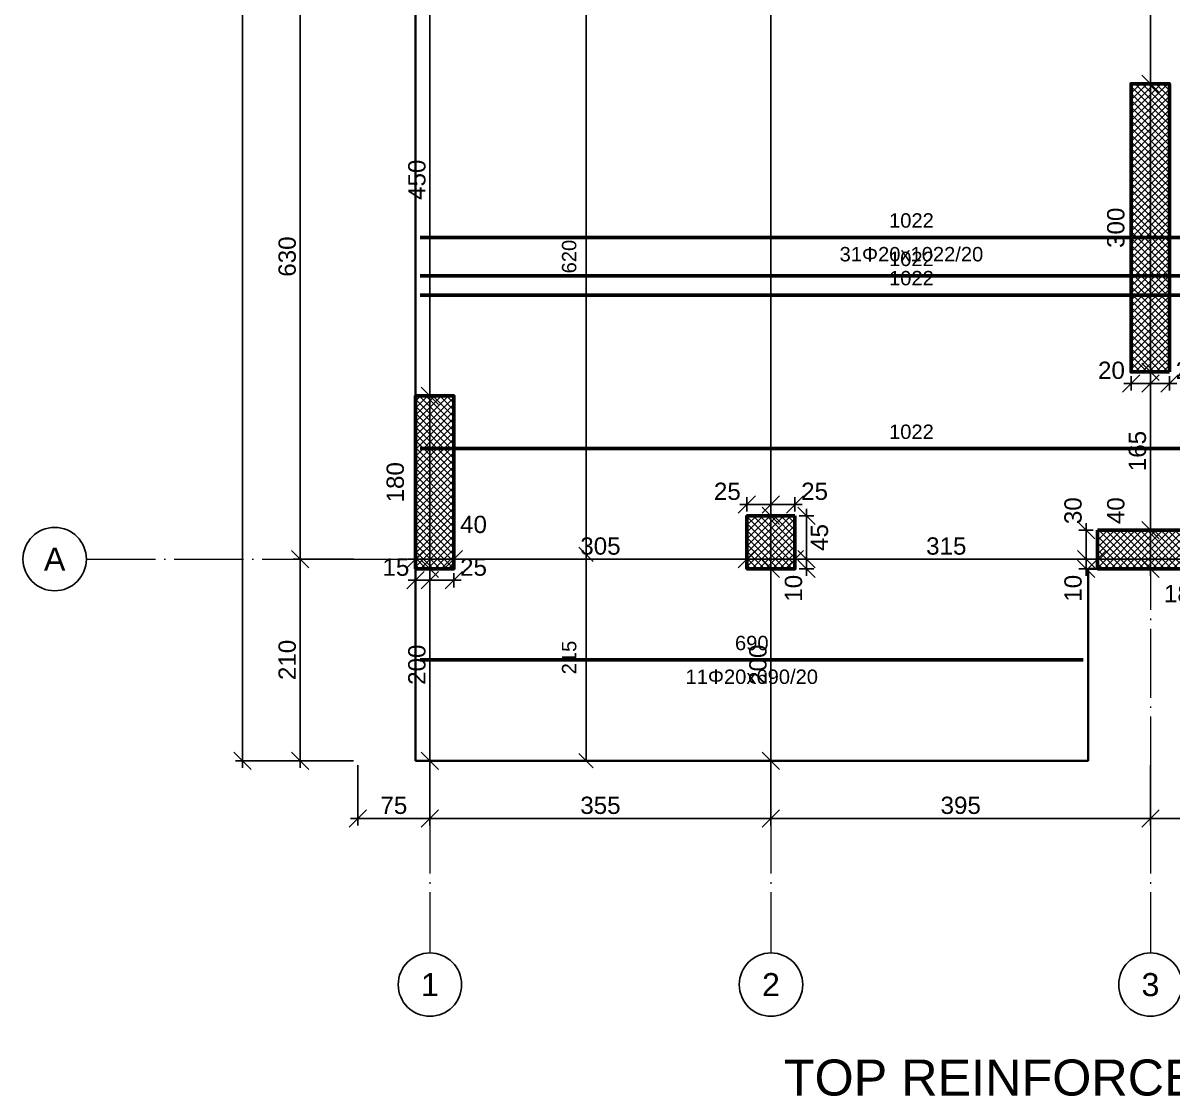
# Model space of a CAD drawing. Header units: millimetres. Extents: x -404 to 6018, y -5139 to 7890.
# Drawn here: x -349 to 847, y -5139 to -4022 of the extents above; entities that cross this region are included whole.
import ezdxf
from ezdxf.enums import TextEntityAlignment as Align

# ---------------------------------------------------------------- set-up
doc = ezdxf.new("R2010")
doc.units = ezdxf.units.MM
doc.linetypes.add('ZWCAD_ISO04W100', pattern=[30.5, 24, -3, 0.5, -3])
for name, color, linetype, lineweight in [('AXIS LINES', 255, 'ZWCAD_ISO04W100', 13), ('COLUMN', 140, 'Continuous', 53), ('SLAB', 3, 'Continuous', 35), ('WALL', 10, 'Continuous', 53)]:
    doc.layers.add(name, color=color, linetype=linetype, lineweight=lineweight)
for name, color, linetype in [('FLOOR', 3, 'Continuous'), ('FW_AXIS', 7, 'Continuous'), ('FW_COLUMN_HATCH', 8, 'Continuous'), ('FW_DIM', 7, 'Continuous'), ('FW_WALL_HATCH', 8, 'Continuous'), ('REB_NOTES', 7, 'Continuous'), ('REB_TOP_MESH_X', 5, 'Continuous'), ('REB_TOP_MESH_X_RANGE', 5, 'Continuous'), ('REB_TOP_MESH_X_TEXT', 5, 'Continuous')]:
    doc.layers.add(name, color=color, linetype=linetype)
doc.styles.add('REBAR_TXT', font='arial.ttf')
doc.styles.get("Standard").update_dxf_attribs({"font": 'arial.ttf'})
doc.dimstyles.new('FW_DIM', dxfattribs={"dimtxt": 18, "dimasz": 9, "dimexe": 7.5, "dimexo": 4.5, "dimgap": 4.5, "dimtad": 1, "dimdec": 0, "dimtxsty": 'Standard', "dimtsz": 9, "dimcen": 2.5, "dimdle": 7.5, "dimclrd": 256, "dimclre": 256, "dimclrt": 7, "dimazin": 3, "dimtfac": 1, "dimtmove": 2, "dimatfit": 3})
doc.dimstyles.new('REBAR M-200', dxfattribs={"dimtxt": 15, "dimasz": 15, "dimexe": 25, "dimexo": 12.5, "dimgap": 10, "dimtad": 1, "dimdec": 0, "dimtxsty": 'Standard', "dimblk": 'NONE', "dimcen": 50, "dimse1": 1, "dimse2": 1, "dimclrd": 6, "dimclre": 6, "dimclrt": 7, "dimazin": 3, "dimtfac": 1, "dimtmove": 2, "dimatfit": 3, "dimldrblk": 'NONE', "dimlwd": 53})
doc.dimstyles.new('REBAR RANGE', dxfattribs={"dimtxt": 15, "dimasz": 2.5, "dimexe": 0, "dimexo": 0, "dimgap": 10, "dimtad": 1, "dimdec": 0, "dimtxsty": 'Standard', "dimtsz": 7.5, "dimcen": 2.5, "dimse1": 1, "dimse2": 1, "dimclrd": 6, "dimclre": 6, "dimclrt": 7, "dimazin": 3, "dimtfac": 1, "dimtmove": 2, "dimatfit": 3, "dimlwd": 25})

# ---------------------------------------------------------------- blocks, each defined once
blk = doc.blocks.new('*D814')
at = {"color": 6, "lineweight": 53}
blk.add_line((65, -4245.1), (1087.5, -4245.1), dxfattribs=at)
at = {"layer": 'Defpoints'}
for p in [(65, -4245.1), (65, -4245.1), (1087.5, -4245.1)]:
    blk.add_point(p, dxfattribs=at)
at = {"layer": 'REB_TOP_MESH_X', "color": 7, "insert": (576.2, -4227.6), "char_height": 15, "attachment_point": 5}
blk.add_mtext('1022', dxfattribs=at)
blk = doc.blocks.new('_NONE')
blk = doc.blocks.new('*D830')
at = {"color": 6, "lineweight": 53}
blk.add_line((65, -4305.1), (1087.5, -4305.1), dxfattribs=at)
at = {"layer": 'Defpoints'}
for p in [(65, -4305.1), (65, -4305.1), (1087.5, -4305.1)]:
    blk.add_point(p, dxfattribs=at)
at = {"layer": 'REB_TOP_MESH_X', "color": 7, "insert": (576.2, -4287.6), "char_height": 15, "attachment_point": 5}
blk.add_mtext('1022', dxfattribs=at)
blk = doc.blocks.new('*D842')
at = {"color": 6, "lineweight": 53}
blk.add_line((65, -4465.1), (1087.5, -4465.1), dxfattribs=at)
at = {"layer": 'Defpoints'}
for p in [(65, -4465.1), (65, -4465.1), (1087.5, -4465.1)]:
    blk.add_point(p, dxfattribs=at)
at = {"layer": 'REB_TOP_MESH_X', "color": 7, "insert": (576.2, -4447.6), "char_height": 15, "attachment_point": 5}
blk.add_mtext('1022', dxfattribs=at)
blk = doc.blocks.new('*D854')
at = {"color": 6, "lineweight": 53}
blk.add_line((65, -4285.1), (1087.5, -4285.1), dxfattribs=at)
at = {"layer": 'Defpoints'}
for p in [(65, -4285.1), (65, -4285.1), (1087.5, -4285.1)]:
    blk.add_point(p, dxfattribs=at)
at = {"layer": 'REB_TOP_MESH_X', "color": 7, "insert": (576.2, -4267.6), "char_height": 15, "attachment_point": 5}
blk.add_mtext('1022', dxfattribs=at)
blk = doc.blocks.new('_Oblique')
at = {"color": 0, "linetype": 'ByBlock', "lineweight": -2}
blk.add_line((-0.5, -0.5), (0.5, 0.5), dxfattribs=at)
blk = doc.blocks.new('*D863')
at = {"color": 6, "lineweight": 25}
blk.add_line((237.5, -4575.1), (237.5, -3955.1), dxfattribs=at)
at = {"layer": 'Defpoints'}
for p in [(237.5, -3955.1), (237.5, -4575.1), (237.5, -4575.1)]:
    blk.add_point(p, dxfattribs=at)
at = {"layer": 'REB_TOP_MESH_X_RANGE', "color": 6, "xscale": 15, "yscale": 15, "rotation": 90}
for p in [(237.5, -3955.1), (237.5, -4575.1)]:
    blk.add_blockref('_OBLIQUE', p, dxfattribs=at)
at = {"layer": 'REB_TOP_MESH_X_RANGE', "color": 7, "insert": (220, -4265.1), "char_height": 15, "attachment_point": 5, "rotation": 90}
blk.add_mtext('620', dxfattribs=at)
blk = doc.blocks.new('*D869')
at = {"color": 6, "lineweight": 25}
blk.add_line((237.5, -4790.1), (237.5, -4575.1), dxfattribs=at)
at = {"layer": 'Defpoints'}
for p in [(237.5, -4575.1), (237.5, -4790.1), (237.5, -4790.1)]:
    blk.add_point(p, dxfattribs=at)
at = {"layer": 'REB_TOP_MESH_X_RANGE', "color": 6, "xscale": 15, "yscale": 15, "rotation": 90}
for p in [(237.5, -4575.1), (237.5, -4790.1)]:
    blk.add_blockref('_OBLIQUE', p, dxfattribs=at)
at = {"layer": 'REB_TOP_MESH_X_RANGE', "color": 7, "insert": (220, -4682.6), "char_height": 15, "attachment_point": 5, "rotation": 90}
blk.add_mtext('215', dxfattribs=at)
blk = doc.blocks.new('*D870')
at = {"color": 6, "lineweight": 53}
blk.add_line((65, -4685.1), (755, -4685.1), dxfattribs=at)
at = {"layer": 'Defpoints'}
for p in [(65, -4685.1), (65, -4685.1), (755, -4685.1)]:
    blk.add_point(p, dxfattribs=at)
at = {"layer": 'REB_TOP_MESH_X', "color": 7, "insert": (410, -4667.6), "char_height": 15, "attachment_point": 5}
blk.add_mtext('690', dxfattribs=at)
blk = doc.blocks.new('*D901')
for p, q in [((52.5, -4602.1), (82.5, -4602.1)), ((60, -4594.6), (60, -4609.6)), ((75, -4594.6), (75, -4609.6))]:
    blk.add_line(p, q)
at = {"layer": 'Defpoints'}
for p in [(60, -4590.1), (75, -4590.1), (60, -4602.1)]:
    blk.add_point(p, dxfattribs=at)
at = {"layer": 'FW_DIM', "xscale": 18, "yscale": 18}
for p in [(60, -4602.1), (75, -4602.1)]:
    blk.add_blockref('_OBLIQUE', p, dxfattribs=at)
at = {"layer": 'FW_DIM', "color": 7, "insert": (39.6, -4588.6), "char_height": 18, "attachment_point": 5}
blk.add_mtext('15', dxfattribs=at)
blk = doc.blocks.new('*D902')
for p, q in [((67.5, -4602.1), (107.5, -4602.1)), ((75, -4594.6), (75, -4609.6)), ((100, -4594.6), (100, -4609.6))]:
    blk.add_line(p, q)
at = {"layer": 'Defpoints'}
for p in [(75, -4590.1), (100, -4590.1), (75, -4602.1)]:
    blk.add_point(p, dxfattribs=at)
at = {"layer": 'FW_DIM', "xscale": 18, "yscale": 18}
for p in [(75, -4602.1), (100, -4602.1)]:
    blk.add_blockref('_OBLIQUE', p, dxfattribs=at)
at = {"layer": 'FW_DIM', "color": 7, "insert": (120.4, -4588.6), "char_height": 18, "attachment_point": 5}
blk.add_mtext('25', dxfattribs=at)
blk = doc.blocks.new('*D917')
for p, q in [((765.5, -4580.1), (750.5, -4580.1)), ((758, -4597.6), (758, -4572.6)), ((765.5, -4590.1), (750.5, -4590.1))]:
    blk.add_line(p, q)
at = {"layer": 'Defpoints'}
for p in [(770, -4580.1), (758, -4590.1), (770, -4590.1)]:
    blk.add_point(p, dxfattribs=at)
at = {"layer": 'FW_DIM', "xscale": 18, "yscale": 18, "rotation": 90}
for p in [(758, -4580.1), (758, -4590.1)]:
    blk.add_blockref('_OBLIQUE', p, dxfattribs=at)
at = {"layer": 'FW_DIM', "color": 7, "insert": (744.5, -4610.5), "char_height": 18, "attachment_point": 5, "rotation": 90}
blk.add_mtext('10', dxfattribs=at)
blk = doc.blocks.new('*D918')
for p, q in [((758, -4587.6), (758, -4542.6)), ((765.5, -4550.1), (750.5, -4550.1)), ((765.5, -4580.1), (750.5, -4580.1))]:
    blk.add_line(p, q)
at = {"layer": 'Defpoints'}
for p in [(770, -4550.1), (758, -4580.1), (770, -4580.1)]:
    blk.add_point(p, dxfattribs=at)
at = {"layer": 'FW_DIM', "xscale": 18, "yscale": 18, "rotation": 90}
for p in [(758, -4550.1), (758, -4580.1)]:
    blk.add_blockref('_OBLIQUE', p, dxfattribs=at)
at = {"layer": 'FW_DIM', "color": 7, "insert": (744.5, -4529.7), "char_height": 18, "attachment_point": 5, "rotation": 90}
blk.add_mtext('30', dxfattribs=at)
blk = doc.blocks.new('*D921')
for p, q in [((797.3, -4397.1), (832.5, -4397.1)), ((804.8, -4389.6), (804.8, -4404.6)), ((825, -4389.6), (825, -4404.6))]:
    blk.add_line(p, q)
at = {"layer": 'Defpoints'}
for p in [(804.8, -4385.1), (825, -4385.1), (804.8, -4397.1)]:
    blk.add_point(p, dxfattribs=at)
at = {"layer": 'FW_DIM', "xscale": 18, "yscale": 18}
for p in [(804.8, -4397.1), (825, -4397.1)]:
    blk.add_blockref('_OBLIQUE', p, dxfattribs=at)
at = {"layer": 'FW_DIM', "color": 7, "insert": (784.4, -4383.6), "char_height": 18, "attachment_point": 5}
blk.add_mtext('20', dxfattribs=at)
blk = doc.blocks.new('*D922')
for p, q in [((817.5, -4397.1), (852.3, -4397.1)), ((825, -4389.6), (825, -4404.6)), ((844.8, -4389.6), (844.8, -4404.6))]:
    blk.add_line(p, q)
at = {"layer": 'Defpoints'}
for p in [(825, -4385.1), (844.8, -4385.1), (825, -4397.1)]:
    blk.add_point(p, dxfattribs=at)
at = {"layer": 'FW_DIM', "xscale": 18, "yscale": 18}
for p in [(825, -4397.1), (844.8, -4397.1)]:
    blk.add_blockref('_OBLIQUE', p, dxfattribs=at)
at = {"layer": 'FW_DIM', "color": 7, "insert": (865.2, -4383.6), "char_height": 18, "attachment_point": 5}
blk.add_mtext('20', dxfattribs=at)
blk = doc.blocks.new('*D964')
for p, q in [((405, -4530.6), (405, -4515.6)), ((430, -4530.6), (430, -4515.6)), ((397.5, -4523.1), (437.5, -4523.1))]:
    blk.add_line(p, q)
at = {"layer": 'Defpoints'}
for p in [(405, -4523.1), (405, -4535.1), (430, -4535.1)]:
    blk.add_point(p, dxfattribs=at)
at = {"layer": 'FW_DIM', "xscale": 18, "yscale": 18}
for p in [(405, -4523.1), (430, -4523.1)]:
    blk.add_blockref('_OBLIQUE', p, dxfattribs=at)
at = {"layer": 'FW_DIM', "color": 7, "insert": (384.6, -4509.6), "char_height": 18, "attachment_point": 5}
blk.add_mtext('25', dxfattribs=at)
blk = doc.blocks.new('*D965')
for p, q in [((430, -4530.6), (430, -4515.6)), ((455, -4530.6), (455, -4515.6)), ((422.5, -4523.1), (462.5, -4523.1))]:
    blk.add_line(p, q)
at = {"layer": 'Defpoints'}
for p in [(430, -4523.1), (430, -4535.1), (455, -4535.1)]:
    blk.add_point(p, dxfattribs=at)
at = {"layer": 'FW_DIM', "xscale": 18, "yscale": 18}
for p in [(430, -4523.1), (455, -4523.1)]:
    blk.add_blockref('_OBLIQUE', p, dxfattribs=at)
at = {"layer": 'FW_DIM', "color": 7, "insert": (475.4, -4509.6), "char_height": 18, "attachment_point": 5}
blk.add_mtext('25', dxfattribs=at)
blk = doc.blocks.new('*D966')
for p, q in [((459.5, -4580.1), (474.5, -4580.1)), ((467, -4597.6), (467, -4572.6)), ((459.5, -4590.1), (474.5, -4590.1))]:
    blk.add_line(p, q)
at = {"layer": 'Defpoints'}
for p in [(455, -4580.1), (455, -4590.1), (467, -4590.1)]:
    blk.add_point(p, dxfattribs=at)
at = {"layer": 'FW_DIM', "xscale": 18, "yscale": 18, "rotation": 90}
for p in [(467, -4580.1), (467, -4590.1)]:
    blk.add_blockref('_OBLIQUE', p, dxfattribs=at)
at = {"layer": 'FW_DIM', "color": 7, "insert": (453.5, -4610.5), "char_height": 18, "attachment_point": 5, "rotation": 90}
blk.add_mtext('10', dxfattribs=at)
blk = doc.blocks.new('*D967')
for p, q in [((467, -4587.6), (467, -4527.6)), ((459.5, -4535.1), (474.5, -4535.1)), ((459.5, -4580.1), (474.5, -4580.1))]:
    blk.add_line(p, q)
at = {"layer": 'Defpoints'}
for p in [(455, -4535.1), (455, -4580.1), (467, -4580.1)]:
    blk.add_point(p, dxfattribs=at)
at = {"layer": 'FW_DIM', "xscale": 18, "yscale": 18, "rotation": 90}
for p in [(467, -4535.1), (467, -4580.1)]:
    blk.add_blockref('_OBLIQUE', p, dxfattribs=at)
at = {"layer": 'FW_DIM', "color": 7, "insert": (480.5, -4557.6), "char_height": 18, "attachment_point": 5, "rotation": 90}
blk.add_mtext('45', dxfattribs=at)
blk = doc.blocks.new('*D977')
for p, q in [((52.5, -4580.1), (107.5, -4580.1)), ((60, -4575.6), (60, -4572.6)), ((100, -4575.6), (100, -4572.6))]:
    blk.add_line(p, q)
at = {"layer": 'Defpoints'}
for p in [(60, -4580.1), (60, -4580.1), (100, -4580.1)]:
    blk.add_point(p, dxfattribs=at)
at = {"layer": 'FW_DIM', "xscale": 18, "yscale": 18}
for p in [(60, -4580.1), (100, -4580.1)]:
    blk.add_blockref('_OBLIQUE', p, dxfattribs=at)
at = {"layer": 'FW_DIM', "color": 7, "insert": (120.4, -4544.1), "char_height": 18, "attachment_point": 5}
blk.add_mtext('40', dxfattribs=at)
blk = doc.blocks.new('*D978')
for p, q in [((92.5, -4580.1), (412.5, -4580.1)), ((100, -4575.6), (100, -4572.6)), ((405, -4575.6), (405, -4572.6))]:
    blk.add_line(p, q)
at = {"layer": 'Defpoints'}
for p in [(100, -4580.1), (100, -4580.1), (405, -4580.1)]:
    blk.add_point(p, dxfattribs=at)
at = {"layer": 'FW_DIM', "xscale": 18, "yscale": 18}
for p in [(100, -4580.1), (405, -4580.1)]:
    blk.add_blockref('_OBLIQUE', p, dxfattribs=at)
at = {"layer": 'FW_DIM', "color": 7, "insert": (252.5, -4566.6), "char_height": 18, "attachment_point": 5}
blk.add_mtext('305', dxfattribs=at)
blk = doc.blocks.new('*D979')
for p, q in [((397.5, -4580.1), (462.5, -4580.1)), ((405, -4575.6), (405, -4572.6)), ((455, -4575.6), (455, -4572.6))]:
    blk.add_line(p, q)
at = {"layer": 'Defpoints'}
for p in [(405, -4580.1), (405, -4580.1), (455, -4580.1)]:
    blk.add_point(p, dxfattribs=at)
at = {"layer": 'FW_DIM', "xscale": 18, "yscale": 18}
for p in [(405, -4580.1), (455, -4580.1)]:
    blk.add_blockref('_OBLIQUE', p, dxfattribs=at)
blk = doc.blocks.new('*D980')
for p, q in [((447.5, -4580.1), (777.5, -4580.1)), ((455, -4575.6), (455, -4572.6)), ((770, -4575.6), (770, -4572.6))]:
    blk.add_line(p, q)
at = {"layer": 'Defpoints'}
for p in [(455, -4580.1), (455, -4580.1), (770, -4580.1)]:
    blk.add_point(p, dxfattribs=at)
at = {"layer": 'FW_DIM', "xscale": 18, "yscale": 18}
for p in [(455, -4580.1), (770, -4580.1)]:
    blk.add_blockref('_OBLIQUE', p, dxfattribs=at)
at = {"layer": 'FW_DIM', "color": 7, "insert": (612.5, -4566.6), "char_height": 18, "attachment_point": 5}
blk.add_mtext('315', dxfattribs=at)
blk = doc.blocks.new('*D981')
for p, q in [((762.5, -4580.1), (957.5, -4580.1)), ((770, -4575.6), (770, -4572.6)), ((950, -4575.6), (950, -4572.6))]:
    blk.add_line(p, q)
at = {"layer": 'Defpoints'}
for p in [(770, -4580.1), (770, -4580.1), (950, -4580.1)]:
    blk.add_point(p, dxfattribs=at)
at = {"layer": 'FW_DIM', "xscale": 18, "yscale": 18}
for p in [(770, -4580.1), (950, -4580.1)]:
    blk.add_blockref('_OBLIQUE', p, dxfattribs=at)
at = {"layer": 'FW_DIM', "color": 7, "insert": (860, -4616.1), "char_height": 18, "attachment_point": 5}
blk.add_mtext('180', dxfattribs=at)
blk = doc.blocks.new('*D1024')
for p, q in [((70.5, -4590.1), (67.5, -4590.1)), ((75, -4797.6), (75, -4582.6)), ((70.5, -4790.1), (67.5, -4790.1))]:
    blk.add_line(p, q)
at = {"layer": 'Defpoints'}
for p in [(75, -4590.1), (75, -4790.1), (75, -4790.1)]:
    blk.add_point(p, dxfattribs=at)
at = {"layer": 'FW_DIM', "xscale": 18, "yscale": 18, "rotation": 90}
for p in [(75, -4590.1), (75, -4790.1)]:
    blk.add_blockref('_OBLIQUE', p, dxfattribs=at)
at = {"layer": 'FW_DIM', "color": 7, "insert": (61.5, -4690.1), "char_height": 18, "attachment_point": 5, "rotation": 90}
blk.add_mtext('200', dxfattribs=at)
blk = doc.blocks.new('*D1025')
for p, q in [((70.5, -4410.1), (67.5, -4410.1)), ((75, -4597.6), (75, -4402.6)), ((70.5, -4590.1), (67.5, -4590.1))]:
    blk.add_line(p, q)
at = {"layer": 'Defpoints'}
for p in [(75, -4410.1), (75, -4590.1), (75, -4590.1)]:
    blk.add_point(p, dxfattribs=at)
at = {"layer": 'FW_DIM', "xscale": 18, "yscale": 18, "rotation": 90}
for p in [(75, -4410.1), (75, -4590.1)]:
    blk.add_blockref('_OBLIQUE', p, dxfattribs=at)
at = {"layer": 'FW_DIM', "color": 7, "insert": (39, -4500.1), "char_height": 18, "attachment_point": 5, "rotation": 90}
blk.add_mtext('180', dxfattribs=at)
blk = doc.blocks.new('*D1026')
for p, q in [((75, -4417.6), (75, -3952.6)), ((70.5, -3960.1), (67.5, -3960.1)), ((70.5, -4410.1), (67.5, -4410.1))]:
    blk.add_line(p, q)
at = {"layer": 'Defpoints'}
for p in [(75, -3960.1), (75, -4410.1), (75, -4410.1)]:
    blk.add_point(p, dxfattribs=at)
at = {"layer": 'FW_DIM', "xscale": 18, "yscale": 18, "rotation": 90}
for p in [(75, -3960.1), (75, -4410.1)]:
    blk.add_blockref('_OBLIQUE', p, dxfattribs=at)
at = {"layer": 'FW_DIM', "color": 7, "insert": (61.5, -4185.1), "char_height": 18, "attachment_point": 5, "rotation": 90}
blk.add_mtext('450', dxfattribs=at)
blk = doc.blocks.new('*D1031')
for p, q in [((425.5, -4590.1), (422.5, -4590.1)), ((430, -4797.6), (430, -4582.6)), ((425.5, -4790.1), (422.5, -4790.1))]:
    blk.add_line(p, q)
at = {"layer": 'Defpoints'}
for p in [(430, -4590.1), (430, -4790.1), (430, -4790.1)]:
    blk.add_point(p, dxfattribs=at)
at = {"layer": 'FW_DIM', "xscale": 18, "yscale": 18, "rotation": 90}
for p in [(430, -4590.1), (430, -4790.1)]:
    blk.add_blockref('_OBLIQUE', p, dxfattribs=at)
at = {"layer": 'FW_DIM', "color": 7, "insert": (416.5, -4690.1), "char_height": 18, "attachment_point": 5, "rotation": 90}
blk.add_mtext('200', dxfattribs=at)
blk = doc.blocks.new('*D1032')
for p, q in [((430, -4597.6), (430, -4527.6)), ((425.5, -4535.1), (422.5, -4535.1)), ((425.5, -4590.1), (422.5, -4590.1))]:
    blk.add_line(p, q)
at = {"layer": 'Defpoints'}
for p in [(430, -4535.1), (430, -4590.1), (430, -4590.1)]:
    blk.add_point(p, dxfattribs=at)
at = {"layer": 'FW_DIM', "xscale": 18, "yscale": 18, "rotation": 90}
for p in [(430, -4535.1), (430, -4590.1)]:
    blk.add_blockref('_OBLIQUE', p, dxfattribs=at)
blk = doc.blocks.new('*D1033')
for p, q in [((425.5, -3060.6), (422.5, -3060.6)), ((430, -4542.6), (430, -3053.1)), ((425.5, -4535.1), (422.5, -4535.1))]:
    blk.add_line(p, q)
at = {"layer": 'Defpoints'}
for p in [(430, -3060.6), (430, -4535.1), (430, -4535.1)]:
    blk.add_point(p, dxfattribs=at)
at = {"layer": 'FW_DIM', "xscale": 18, "yscale": 18, "rotation": 90}
for p in [(430, -3060.6), (430, -4535.1)]:
    blk.add_blockref('_OBLIQUE', p, dxfattribs=at)
at = {"layer": 'FW_DIM', "color": 7, "insert": (416.5, -3797.8), "char_height": 18, "attachment_point": 5, "rotation": 90}
blk.add_mtext('1475', dxfattribs=at)
blk = doc.blocks.new('*D1039')
for p, q in [((825, -4597.6), (825, -4542.6)), ((820.5, -4550.1), (817.5, -4550.1)), ((820.5, -4590.1), (817.5, -4590.1))]:
    blk.add_line(p, q)
at = {"layer": 'Defpoints'}
for p in [(825, -4550.1), (825, -4590.1), (825, -4590.1)]:
    blk.add_point(p, dxfattribs=at)
at = {"layer": 'FW_DIM', "xscale": 18, "yscale": 18, "rotation": 90}
for p in [(825, -4550.1), (825, -4590.1)]:
    blk.add_blockref('_OBLIQUE', p, dxfattribs=at)
at = {"layer": 'FW_DIM', "color": 7, "insert": (789, -4529.7), "char_height": 18, "attachment_point": 5, "rotation": 90}
blk.add_mtext('40', dxfattribs=at)
blk = doc.blocks.new('*D1040')
for p, q in [((820.5, -4385.1), (817.5, -4385.1)), ((825, -4557.6), (825, -4377.6)), ((820.5, -4550.1), (817.5, -4550.1))]:
    blk.add_line(p, q)
at = {"layer": 'Defpoints'}
for p in [(825, -4385.1), (825, -4550.1), (825, -4550.1)]:
    blk.add_point(p, dxfattribs=at)
at = {"layer": 'FW_DIM', "xscale": 18, "yscale": 18, "rotation": 90}
for p in [(825, -4385.1), (825, -4550.1)]:
    blk.add_blockref('_OBLIQUE', p, dxfattribs=at)
at = {"layer": 'FW_DIM', "color": 7, "insert": (811.5, -4467.6), "char_height": 18, "attachment_point": 5, "rotation": 90}
blk.add_mtext('165', dxfattribs=at)
blk = doc.blocks.new('*D1041')
for p, q in [((825, -4392.6), (825, -4077.6)), ((820.5, -4085.1), (817.5, -4085.1)), ((820.5, -4385.1), (817.5, -4385.1))]:
    blk.add_line(p, q)
at = {"layer": 'Defpoints'}
for p in [(825, -4085.1), (825, -4385.1), (825, -4385.1)]:
    blk.add_point(p, dxfattribs=at)
at = {"layer": 'FW_DIM', "xscale": 18, "yscale": 18, "rotation": 90}
for p in [(825, -4085.1), (825, -4385.1)]:
    blk.add_blockref('_OBLIQUE', p, dxfattribs=at)
at = {"layer": 'FW_DIM', "color": 7, "insert": (789, -4235.1), "char_height": 18, "attachment_point": 5, "rotation": 90}
blk.add_mtext('300', dxfattribs=at)
blk = doc.blocks.new('*D1042')
for p, q in [((825, -4092.6), (825, -3487.6)), ((820.5, -3495.1), (817.5, -3495.1)), ((820.5, -4085.1), (817.5, -4085.1))]:
    blk.add_line(p, q)
at = {"layer": 'Defpoints'}
for p in [(825, -3495.1), (825, -4085.1), (825, -4085.1)]:
    blk.add_point(p, dxfattribs=at)
at = {"layer": 'FW_DIM', "xscale": 18, "yscale": 18, "rotation": 90}
for p in [(825, -3495.1), (825, -4085.1)]:
    blk.add_blockref('_OBLIQUE', p, dxfattribs=at)
at = {"layer": 'FW_DIM', "color": 7, "insert": (811.5, -3790.1), "char_height": 18, "attachment_point": 5, "rotation": 90}
blk.add_mtext('590', dxfattribs=at)
blk = doc.blocks.new('*D1075')
for p, q in [((0, -4794.6), (0, -4857.6)), ((75, -4794.6), (75, -4857.6)), ((-7.5, -4850.1), (82.5, -4850.1))]:
    blk.add_line(p, q)
at = {"layer": 'Defpoints'}
for p in [(0, -4790.1), (75, -4790.1), (0, -4850.1)]:
    blk.add_point(p, dxfattribs=at)
at = {"layer": 'FW_DIM', "xscale": 18, "yscale": 18}
for p in [(0, -4850.1), (75, -4850.1)]:
    blk.add_blockref('_OBLIQUE', p, dxfattribs=at)
at = {"layer": 'FW_DIM', "color": 7, "insert": (37.5, -4836.6), "char_height": 18, "attachment_point": 5}
blk.add_mtext('75', dxfattribs=at)
blk = doc.blocks.new('*D1076')
for p, q in [((75, -4794.6), (75, -4857.6)), ((430, -4794.6), (430, -4857.6)), ((67.5, -4850.1), (437.5, -4850.1))]:
    blk.add_line(p, q)
at = {"layer": 'Defpoints'}
for p in [(75, -4790.1), (430, -4790.1), (75, -4850.1)]:
    blk.add_point(p, dxfattribs=at)
at = {"layer": 'FW_DIM', "xscale": 18, "yscale": 18}
for p in [(75, -4850.1), (430, -4850.1)]:
    blk.add_blockref('_OBLIQUE', p, dxfattribs=at)
at = {"layer": 'FW_DIM', "color": 7, "insert": (252.5, -4836.6), "char_height": 18, "attachment_point": 5}
blk.add_mtext('355', dxfattribs=at)
blk = doc.blocks.new('*D1077')
for p, q in [((430, -4794.6), (430, -4857.6)), ((825, -4794.6), (825, -4857.6)), ((422.5, -4850.1), (832.5, -4850.1))]:
    blk.add_line(p, q)
at = {"layer": 'Defpoints'}
for p in [(430, -4790.1), (825, -4790.1), (430, -4850.1)]:
    blk.add_point(p, dxfattribs=at)
at = {"layer": 'FW_DIM', "xscale": 18, "yscale": 18}
for p in [(430, -4850.1), (825, -4850.1)]:
    blk.add_blockref('_OBLIQUE', p, dxfattribs=at)
at = {"layer": 'FW_DIM', "color": 7, "insert": (627.5, -4836.6), "char_height": 18, "attachment_point": 5}
blk.add_mtext('395', dxfattribs=at)
blk = doc.blocks.new('*D1078')
for p, q in [((825, -4794.6), (825, -4857.6)), ((1005, -4794.6), (1005, -4857.6)), ((817.5, -4850.1), (1012.5, -4850.1))]:
    blk.add_line(p, q)
at = {"layer": 'Defpoints'}
for p in [(825, -4790.1), (1005, -4790.1), (825, -4850.1)]:
    blk.add_point(p, dxfattribs=at)
at = {"layer": 'FW_DIM', "xscale": 18, "yscale": 18}
for p in [(825, -4850.1), (1005, -4850.1)]:
    blk.add_blockref('_OBLIQUE', p, dxfattribs=at)
at = {"layer": 'FW_DIM', "color": 7, "insert": (915, -4836.6), "char_height": 18, "attachment_point": 5}
blk.add_mtext('180', dxfattribs=at)
blk = doc.blocks.new('*D1082')
for p, q in [((-4.5, -4580.1), (-67.5, -4580.1)), ((-60, -4797.6), (-60, -4572.6)), ((-4.5, -4790.1), (-67.5, -4790.1))]:
    blk.add_line(p, q)
at = {"layer": 'Defpoints'}
for p in [(0, -4580.1), (-60, -4790.1), (0, -4790.1)]:
    blk.add_point(p, dxfattribs=at)
at = {"layer": 'FW_DIM', "xscale": 18, "yscale": 18, "rotation": 90}
for p in [(-60, -4580.1), (-60, -4790.1)]:
    blk.add_blockref('_OBLIQUE', p, dxfattribs=at)
at = {"layer": 'FW_DIM', "color": 7, "insert": (-73.5, -4685.1), "char_height": 18, "attachment_point": 5, "rotation": 90}
blk.add_mtext('210', dxfattribs=at)
blk = doc.blocks.new('*D1083')
for p, q in [((-60, -4587.6), (-60, -3942.6)), ((-4.5, -3950.1), (-67.5, -3950.1)), ((-4.5, -4580.1), (-67.5, -4580.1))]:
    blk.add_line(p, q)
at = {"layer": 'Defpoints'}
for p in [(0, -3950.1), (-60, -4580.1), (0, -4580.1)]:
    blk.add_point(p, dxfattribs=at)
at = {"layer": 'FW_DIM', "xscale": 18, "yscale": 18, "rotation": 90}
for p in [(-60, -3950.1), (-60, -4580.1)]:
    blk.add_blockref('_OBLIQUE', p, dxfattribs=at)
at = {"layer": 'FW_DIM', "color": 7, "insert": (-73.5, -4265.1), "char_height": 18, "attachment_point": 5, "rotation": 90}
blk.add_mtext('630', dxfattribs=at)
blk = doc.blocks.new('*D1100')
for p, q in [((-4.5, -1650), (-127.5, -1650)), ((-120, -4797.6), (-120, -1642.5)), ((-4.5, -4790.1), (-127.5, -4790.1))]:
    blk.add_line(p, q)
at = {"layer": 'Defpoints'}
for p in [(0, -1650), (-120, -4790.1), (0, -4790.1)]:
    blk.add_point(p, dxfattribs=at)
at = {"layer": 'FW_DIM', "xscale": 18, "yscale": 18, "rotation": 90}
for p in [(-120, -1650), (-120, -4790.1)]:
    blk.add_blockref('_OBLIQUE', p, dxfattribs=at)
at = {"layer": 'FW_DIM', "color": 7, "insert": (-133.5, -3220.1), "char_height": 18, "attachment_point": 5, "rotation": 90}
blk.add_mtext('3140', dxfattribs=at)

msp = doc.modelspace()

# ---------------------------------------------------------------- hatches: boundary and pattern name
at = {"layer": 'FW_COLUMN_HATCH'}
h = msp.add_hatch(dxfattribs=at)
h.set_pattern_fill('ANSI37', scale=1.6)
h.paths.add_polyline_path([(455, -4535.1), (455, -4590.1), (405, -4590.1), (405, -4535.1), (455, -4535.1)])
at = {"layer": 'FW_WALL_HATCH'}
h = msp.add_hatch(dxfattribs=at)
h.set_pattern_fill('ANSI37', scale=1.6)
h.paths.add_polyline_path([(844.8, -4385.1), (804.8, -4385.1), (804.8, -4085.1), (844.8, -4085.1), (844.8, -4385.1)])
h = msp.add_hatch(dxfattribs=at)
h.set_pattern_fill('ANSI37', scale=1.6)
h.paths.add_polyline_path([(60, -4590.1), (60, -4410.1), (100, -4410.1), (100, -4590.1), (60, -4590.1)])
h = msp.add_hatch(dxfattribs=at)
h.set_pattern_fill('ANSI37', scale=1.6)
h.paths.add_polyline_path([(770, -4550.1), (950, -4550.1), (950, -4590.1), (770, -4590.1), (770, -4550.1)])

# ---------------------------------------------------------------- linework, layer by layer
at = {"layer": 'AXIS LINES', "color": 0, "ltscale": 3}
for points in [[(75, -1450.1), (75, -4990.2)], [(430, -1450.1), (430, -4990.2)], [(825, -1450.1), (825, -4990.2)], [(-282.6, -4580.1), (2132.4, -4580.1)]]:
    msp.add_lwpolyline(points, dxfattribs=at)
at = {"layer": 'COLUMN', "ltscale": 0.08}
msp.add_lwpolyline([(455, -4535.1), (455, -4590.1), (405, -4590.1), (405, -4535.1), (455, -4535.1)], dxfattribs=at)
at = {"layer": 'FLOOR'}
msp.add_line((745.1, -4790.1), (355.1, -4790.1), dxfattribs=at)
at = {"layer": 'FW_AXIS'}
for centre in [(-315.6, -4580.1), (75, -5023.2), (430, -5023.2), (825, -5023.2)]:
    msp.add_circle(centre, 33, dxfattribs=at)
at = {"layer": 'SLAB', "ltscale": 0.08}
msp.add_lwpolyline([(644.9, -2640.1), (644.9, -3100.1), (565, -3100.1), (565.1, -3060.7), (100.1, -3060.1), (100.1, -3180.1), (0, -3180.1), (0, -3910.1), (0, -3960.1), (60, -3960.1), (60, -4790.1), (760.1, -4790.1), (760.1, -4590.1), (910, -4590.1)], dxfattribs=at)
at = {"layer": 'WALL', "ltscale": 0.08}
msp.add_lwpolyline([(844.8, -4385.1), (844.8, -4085.1), (804.8, -4085.1), (804.8, -4385.1), (844.8, -4385.1)], dxfattribs=at)
for points in [[(60, -4590.1), (60, -4410.1), (100, -4410.1), (100, -4590.1)], [(770, -4550.1), (950, -4550.1), (950, -4590.1), (770, -4590.1)]]:
    msp.add_lwpolyline(points, close=True, dxfattribs=at)

# ---------------------------------------------------------------- texts
at = {"layer": 'FW_AXIS', "color": 7, "style": 'REBAR_TXT'}
for s, p in [('A', (-315.6, -4580.1)), ('1', (75, -5023.2)), ('2', (430, -5023.2)), ('3', (825, -5023.2))]:
    msp.add_text(s, height=24, dxfattribs=at).set_placement(p, align=Align.MIDDLE_CENTER)
at = {"layer": 'REB_NOTES', "color": 7, "style": 'REBAR_TXT'}
msp.add_text('TOP REINFORCEMENT - DIRECTION X', height=37.5, dxfattribs=at).set_placement((925, -5101.2), align=Align.TOP_CENTER)
at = {"layer": 'REB_TOP_MESH_X_TEXT', "color": 7, "style": 'REBAR_TXT'}
for s, p in [('31Φ20x1022/20', (576.2, -4255.1)), ('11Φ20x690/20', (410, -4695.1))]:
    msp.add_text(s, height=15, dxfattribs=at).set_placement(p, align=Align.TOP_CENTER)

# ---------------------------------------------------------------- dimensions: what is measured, and where the dimension line sits
at = {"layer": 'FW_DIM'}
for base, p1, p2, picture, middle in [((-120, -4790.1), (0, -4790.1), (0, -1650), '*D1100', (-133.5, -3220.1)), ((-60, -4580.1), (0, -4580.1), (0, -3950.1), '*D1083', (-73.5, -4265.1)), ((-60, -4790.1), (0, -4790.1), (0, -4580.1), '*D1082', (-73.5, -4685.1))]:
    dim = msp.add_linear_dim(base=base, p1=p1, p2=p2, angle=90, dimstyle='FW_DIM', dxfattribs=at)
    dim.commit()
    dim.dimension.update_dxf_attribs({"geometry": picture, "text_midpoint": middle})
for base, p1, p2, text, picture, middle in [((430, -4535.1), (430, -4535.1), (430, -3060.6), '1475', '*D1033', (416.5, -3797.8)), ((825, -4085.1), (825, -4085.1), (825, -3495.1), '590', '*D1042', (811.5, -3790.1)), ((75, -4410.1), (75, -4410.1), (75, -3960.1), '450', '*D1026', (61.5, -4185.1)), ((825, -4385.1), (825, -4385.1), (825, -4085.1), '300', '*D1041', (789, -4235.1)), ((825, -4550.1), (825, -4550.1), (825, -4385.1), '165', '*D1040', (811.5, -4467.6)), ((75, -4590.1), (75, -4590.1), (75, -4410.1), '180', '*D1025', (39, -4500.1)), ((758, -4580.1), (770, -4580.1), (770, -4550.1), '30', '*D918', (744.5, -4529.7)), ((825, -4590.1), (825, -4590.1), (825, -4550.1), '40', '*D1039', (789, -4529.7)), ((430, -4590.1), (430, -4590.1), (430, -4535.1), ' ', '*D1032', (430, -4562.6)), ((467, -4580.1), (455, -4580.1), (455, -4535.1), '45', '*D967', (480.5, -4557.6)), ((467, -4590.1), (455, -4590.1), (455, -4580.1), '10', '*D966', (453.5, -4610.5)), ((758, -4590.1), (770, -4590.1), (770, -4580.1), '10', '*D917', (744.5, -4610.5)), ((75, -4790.1), (75, -4790.1), (75, -4590.1), '200', '*D1024', (61.5, -4690.1)), ((430, -4790.1), (430, -4790.1), (430, -4590.1), '200', '*D1031', (416.5, -4690.1))]:
    dim = msp.add_linear_dim(base=base, p1=p1, p2=p2, angle=90, text=text, dimstyle='FW_DIM', override={"dimtmove": 2}, dxfattribs=at)
    dim.commit()
    dim.dimension.update_dxf_attribs({"geometry": picture, "text_midpoint": middle, "dimtype": 160})
for base, p1, p2, text, picture, middle in [((804.8, -4397.1), (804.8, -4385.1), (825, -4385.1), '20', '*D921', (784.4, -4383.6)), ((825, -4397.1), (825, -4385.1), (844.8, -4385.1), '20', '*D922', (865.2, -4383.6)), ((405, -4523.1), (405, -4535.1), (430, -4535.1), '25', '*D964', (384.6, -4509.6)), ((430, -4523.1), (430, -4535.1), (455, -4535.1), '25', '*D965', (475.4, -4509.6)), ((60, -4580.1), (60, -4580.1), (100, -4580.1), '40', '*D977', (120.4, -4544.1)), ((100, -4580.1), (100, -4580.1), (405, -4580.1), '305', '*D978', (252.5, -4566.6)), ((455, -4580.1), (455, -4580.1), (770, -4580.1), '315', '*D980', (612.5, -4566.6)), ((60, -4602.1), (60, -4590.1), (75, -4590.1), '15', '*D901', (39.6, -4588.6)), ((75, -4602.1), (75, -4590.1), (100, -4590.1), '25', '*D902', (120.4, -4588.6)), ((405, -4580.1), (405, -4580.1), (455, -4580.1), ' ', '*D979', (430, -4580.1)), ((770, -4580.1), (770, -4580.1), (950, -4580.1), '180', '*D981', (860, -4616.1))]:
    dim = msp.add_linear_dim(base=base, p1=p1, p2=p2, text=text, dimstyle='FW_DIM', override={"dimtmove": 2}, dxfattribs=at)
    dim.commit()
    dim.dimension.update_dxf_attribs({"geometry": picture, "text_midpoint": middle, "dimtype": 160})
for base, p1, p2, picture, middle in [((0, -4850.1), (0, -4790.1), (75, -4790.1), '*D1075', (37.5, -4836.6)), ((75, -4850.1), (75, -4790.1), (430, -4790.1), '*D1076', (252.5, -4836.6)), ((430, -4850.1), (430, -4790.1), (825, -4790.1), '*D1077', (627.5, -4836.6)), ((825, -4850.1), (825, -4790.1), (1005, -4790.1), '*D1078', (915, -4836.6))]:
    dim = msp.add_linear_dim(base=base, p1=p1, p2=p2, dimstyle='FW_DIM', dxfattribs=at)
    dim.commit()
    dim.dimension.update_dxf_attribs({"geometry": picture, "text_midpoint": middle})
at = {"layer": 'REB_TOP_MESH_X'}
for base, p1, p2, picture, middle in [((65, -4245.1117278), (65, -4245.1117278), (1087.5, -4245.1117278), '*D814', (576.25, -4227.6117278)), ((65, -4285.1117278), (65, -4285.1117278), (1087.5, -4285.1117278), '*D854', (576.25, -4267.6117278)), ((65, -4305.1117278), (65, -4305.1117278), (1087.5, -4305.1117278), '*D830', (576.25, -4287.6117278)), ((65, -4465.1117278), (65, -4465.1117278), (1087.5, -4465.1117278), '*D842', (576.25, -4447.6117278)), ((65, -4685.1), (65, -4685.1), (755, -4685.1), '*D870', (410, -4667.6))]:
    dim = msp.add_linear_dim(base=base, p1=p1, p2=p2, dimstyle='REBAR M-200', dxfattribs=at)
    dim.commit()
    dim.dimension.update_dxf_attribs({"geometry": picture, "text_midpoint": middle})
at = {"layer": 'REB_TOP_MESH_X_RANGE'}
for base, p1, p2, picture, middle in [((237.5, -4575.1), (237.5, -4575.1), (237.5, -3955.1), '*D863', (220, -4265.1)), ((237.5, -4790.1), (237.5, -4790.1), (237.5, -4575.1), '*D869', (220, -4682.6))]:
    dim = msp.add_linear_dim(base=base, p1=p1, p2=p2, angle=90, dimstyle='REBAR RANGE', dxfattribs=at)
    dim.commit()
    dim.dimension.update_dxf_attribs({"geometry": picture, "text_midpoint": middle})

doc.saveas('drawing.dxf')
